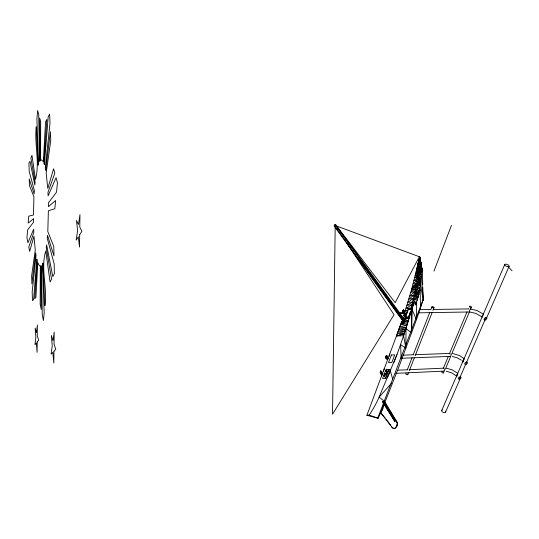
<?xml version="1.0" encoding="UTF-8"?>
<svg xmlns="http://www.w3.org/2000/svg" width="539" height="539" viewBox="0 0 539 539"><rect width="100%" height="100%" fill="white"/><g stroke="black" fill="none" stroke-linecap="round" stroke-linejoin="round"><path stroke-width="0.81" d="M405.88 345.721L406.002 327.685L399.695 327.079L406.979 325.158L410.112 312.856L410.644 313.402L410.509 311.299L411.109 311.913M411.223 311.542L411.237 310.161M335.211 225.504L332.523 414.235L394.036 314.729L346.624 242.658M384.273 403.967L398.577 367.726L416.425 319.688L416.795 294.254L417.287 292.482L415.198 288.904L411.419 290.103L403.731 315.463L404.405 316.38L406.123 316.346L403.873 322.356L402.161 322.389L401.629 321.655L402.761 321.615M386.834 369.289L386.665 373.237L384.139 375.811L385.877 378.331L382.575 378.493L385.836 369.781L389.158 369.633L385.877 378.331L386.503 373.507A1.455 0.984 69 0 0 386.732 372.543L385.924 371.034L386.618 369.181M359.958 259.859L403.691 320.038M418.83 264.265C416.721 264.892 418.823 262.614 418.864 263.995L415.906 284.929L418.311 288.426L415.697 286.115L411.419 290.103L417.86 264.474L418.803 264.447L417.887 264.373L418.843 264.164L419.409 261.024L418.978 259.643L418.823 260.303L419.254 260.31M422.394 271.562L419.948 257.514L422.414 271.777L422.731 284.693M410.112 312.856L409.222 317.943L408.912 317.599L410.085 312.842M421.997 271.501L418.756 264.831L419.955 257.649L420.016 258.417M409.141 315.537L408.946 317.107L412.052 308.86L408.609 308.914L405.517 317.175L408.946 317.107L409.088 315.638M419.47 258.316L418.965 263.618M404.499 311.697L404.014 312.997M404.338 312.492L404.56 311.69M408.946 317.107L409.135 315.659M419.928 257.938L422.414 271.777M404.176 319.128L408.912 317.599L408.447 320.429L404.237 321.062M418.001 263.874L418.904 263.874L417.988 263.928M418.075 263.571L418.379 262.244L419.046 262.25M419.14 261.381L418.574 261.408L418.931 259.838L419.74 259.077L419.504 257.986M418.776 260.519L419.248 260.377M418.951 259.764L419.322 259.758M419.005 259.528L419.376 259.205L419.052 259.313M419.497 257.393L419.625 256.84L336.565 226.003M419.477 257.487L419.403 258.942M335.75 224.581L334.955 224.655L403.031 318.549L404.331 318.69L404.823 320.018L404.216 320.759L403.024 321.049L402.363 320.355L334.456 226.319M418.426 262.048L419.072 262.055M419.221 260.654L418.736 260.701L418.453 261.92L419.086 261.92M418.587 261.348L419.133 261.482M419.174 261.058L418.608 261.26L419.147 261.354M406.002 327.685L405.523 329.753L398.954 329.113L406.15 327.806L406.817 324.997L400.605 324.586L396.461 335.945L403.563 335.75L416.795 294.254L415.198 288.904L410.785 292.347L414.707 291.687L415.906 284.929L418.567 287.334L416.095 283.73L413.103 283.858L416.593 280.59L419.443 283.393L416.997 278.05L414.734 277.518L417.314 275.833L420.454 279.081L417.631 273.603L415.684 273.657L417.826 272.202L420.939 274.62M404.823 320.018L404.331 318.69M416.108 318.933L411.958 309.191L411.574 332.785L411.897 309.373L411.257 308.092L414.707 291.687L409.687 296.241L414.06 295.022L416.027 296.632L414.707 291.687L416.411 295.446L415.198 288.904L417.866 290.204L415.697 286.115L411.836 288.547L415.906 284.929L412.261 286.984L416.095 283.73L418.87 286.007L416.593 280.59L413.918 280.691L416.997 278.05L419.679 282.274L417.314 275.833L415.205 275.591L417.631 273.603L421.013 277.073L417.826 272.202L416.027 272.249L417.988 271.077L421.39 272.902M417.833 293.007L417.954 292.488L418.83 294.058L418.446 290.4L419.046 294.22L418.911 294.786L418.042 293.209L418.405 296.928M417.866 264.44L418.796 264.514L417.84 264.555M417.961 264.056L418.857 264.063M416.869 296.639L417.031 296.005L418.19 297.508L418.055 298.027L417.732 297.595L417.354 300.755M382.373 373.783L380.777 373.857L381.417 373.911L381.814 373.123M388.558 358.516L387.231 358.563L387.474 357.903L387.184 358.523M381.43 373.871L381.753 373.123M381.167 373.999L381.774 373.136A1.516 0.755 86.2 0 0 381.376 371.182A1.516 0.755 86.2 0 0 380.399 371.614A1.516 0.755 86.2 0 0 380.628 373.642L380.803 373.857A1.516 0.755 86.2 0 0 381.686 373.473M403.374 310.06L402.929 310.929L403.145 310.316M387.413 357.903L387.332 358.287A1.529 0.775 86.7 0 1 386.018 357.984A1.529 0.775 86.7 0 1 386.618 355.794A1.529 0.775 86.7 0 1 387.42 357.957A1.543 0.782 86.7 0 0 386.989 355.962A1.543 0.782 86.7 0 0 385.978 356.441A1.543 0.782 86.7 0 0 386.214 358.502L386.706 358.826M402.916 310.922L403.01 310.565A1.597 0.842 88.5 0 1 404.418 310.882A1.597 0.842 88.5 0 1 403.596 313.098L398.577 313.098M404.371 312.485L404.466 312.135M421.559 275.106L419.948 280.88L420.501 307.991L416.425 319.688M402.876 321.77L401.73 321.796L366.897 415.279L369.127 415.138A120.702 82.467 -26.1 0 0 378.755 397.937L397.418 353.517L403.563 335.75L408.205 320.166L400.605 324.586L401.629 321.655M406.123 316.346L405.422 315.396L405.173 316.117L405.779 315.376L403.731 315.463M420.501 307.991L423.358 299.004L383.653 402.687C382.34 403.26 384.469 403.34 383.653 402.687C381.922 399.446 382.629 403.529 382.858 401.407M401.932 319.762L402.444 319.89L402.828 318.845M381.666 375.926L382.353 374.073M383.438 371.169L384.368 368.669M389.865 353.914L389.158 356.07A1.529 0.775 86.7 0 1 389.313 356.36M402.161 322.389L402.876 320.483L403.61 321.035M403.65 318.401L404.405 316.38M384.833 373.958L384.139 375.811L386.503 373.507L389.158 369.633L386.739 372.9L385.917 371.061M366.897 415.279L377.724 418.203L383.438 403.253L382.643 401.973M433.956 271.13L451.439 225.41M380.817 412.887L384.684 402.795L385.365 402.754L397.054 422.057A2.055 1.038 83.9 0 1 397.324 424.954L396.839 426.167A7.425 3.733 84.1 0 1 391.954 427.036L380.817 412.887L385.102 418.015M412.045 357.748L407.329 369.808M429.731 312.526L413.197 354.797M431.941 306.873L430.91 309.507L419.416 309.682M407.801 374.497L408.501 372.719M409.283 370.724L414.376 357.755M415.185 355.713L432.116 312.607M434.016 307.782A1.139 0.559 20.7 0 1 432.19 307.513A1.139 0.559 20.7 0 1 432.729 306.684A1.139 0.559 20.7 0 1 434.016 307.782L432.979 310.417M393.969 362.275L396.987 354.622M391.584 427.063A7.425 3.726 84.1 0 0 396.461 426.194L396.947 424.981A2.055 1.038 83.9 0 0 396.677 422.084L384.684 402.795M384.004 404.627L383.202 406.615A474.846 341.948 -8 0 1 378.189 418.17L377.724 418.203M382.151 410.529L383.114 408.198M443.476 368.056L448.381 356.346M449.661 353.288L467.003 311.886M445.423 368.952L450.658 356.508M451.635 354.184L469.328 312.135M470.372 309.649L471.389 307.223A1.125 0.532 21.6 0 0 470.075 306.152A1.125 0.532 21.6 0 0 469.617 306.961A1.125 0.532 21.6 0 0 471.389 307.223M384.9 374.026L384.139 375.811L386.032 373.776L384.172 373.83M387.426 377.758L390.795 369.916M441.764 410.361L504.74 264.528M459.194 379.173A1.502 0.93 -33.9 0 0 461.02 377.415A1.502 0.93 -33.9 0 0 458.851 377.516A1.502 0.93 -33.9 0 0 459.194 379.173L486.01 317.518M445.571 412.167L460.643 377.569M486.434 318.354L509.099 266.327A2.358 0.997 21.1 0 0 506.242 264.211A2.358 0.997 21.1 0 0 505.42 265.747A2.358 0.997 21.1 0 0 509.099 266.327M381.383 373.877L381.74 373.419M404.203 312.782L404.418 312.458L404.075 312.997M381.666 373.439L380.433 371.512M419.355 256.739L395.154 302.689L336.659 226.043M385.304 374.12L385.742 373.763L384.139 375.811L385.594 373.702M386.665 373.237L389.158 369.633M419.551 292.306L419.935 289.901L419.281 287.213M403.105 310.289L403.556 309.959M391.631 383.141L379.106 397.122L384.496 401.407M405.045 318.023L406.958 316.824M406.473 313.698L403.792 315.295L406.601 314.21M404.344 320.139L408.912 317.599M421.181 271.299L418.251 268.927L416.607 269.817L418.116 269.999L420.939 271.494M404.007 313.004L403.59 313.119A1.597 0.842 88.5 0 1 402.963 310.565M404.068 312.997L398.678 313.199L405.234 313.085M408.542 309.44L405.146 311.124L407.484 311.03M421.202 271.151L418.318 268.409L416.762 269.163L418.251 268.927M407.053 312.64L404.21 314.028L407.012 312.815M394.871 421.363L394.508 421.08L395.154 421.033M384.28 404.27L383.916 403.981L384.55 403.947M402.599 317.956L403.219 317.808A1.307 0.889 -34.2 0 1 403.9 318.098M421.208 271.056L418.358 268.085L416.896 268.584L418.318 268.409M421.363 271.13L418.392 267.775L416.984 268.206L418.358 268.085M400.605 324.586L407.551 322.551M421.377 271.036L418.439 267.418L417.085 267.789L418.392 267.775M421.397 270.861L418.527 266.711L417.274 266.98L418.48 267.108L417.193 267.324L418.439 267.418M418.635 265.828L417.509 265.97L418.587 266.226L421.1 270.241M417.597 265.606L418.675 265.491L421.983 271.568M417.557 265.767L418.655 265.653L421.121 270.046M396.947 424.981L397.324 424.954M396.461 426.194L396.839 426.167M396.677 422.084L397.054 422.057M417.678 265.242L418.715 265.181M383.856 373.803L386.295 373.689M381.026 373.972L382.602 373.904M395.741 373.332L444.102 371.122M397.917 370.199L407.767 369.761M409.445 369.687L443.819 368.171A1.482 0.815 86.6 0 0 443.456 368.427M386.396 358.718L386.962 358.839M386.658 358.833L388.39 358.698M386.867 358.846L388.221 358.792M401.508 358.273L450.294 356.394M402.869 355.167L413.642 354.763M415.293 354.702L450.004 353.409M411.257 308.092L406.083 308.214L412.005 304.879L413.042 305.829L412.611 302.062L407.908 302.278L413.406 298.343L415.03 299.704L414.06 295.022L408.798 299.266L413.406 298.343L413.898 303.194L412.611 302.062L406.992 305.249L412.005 304.879L411.897 309.373L408.421 309.426M403.974 315.787L405.692 315.753M404.802 312.991L403.179 312.815M418.466 312.842L468.101 311.993M433.093 309.474L468.243 308.921M417.449 266.226L418.587 266.226L417.361 266.603L418.527 266.711M418.176 263.133L418.951 263.133M418.102 263.463L418.918 263.463M417.826 264.622L418.783 264.629M417.806 264.703L418.776 264.71M417.779 264.824L418.756 264.831M418.931 259.838L419.302 259.906M418.884 260.047L419.288 259.993M418.864 260.135L419.275 260.135M418.843 260.236L419.261 260.236M418.79 260.472L419.234 260.519M418.749 260.627L419.227 260.573M418.702 260.836L419.201 260.809M419.187 260.937L418.655 261.051L419.18 260.984M418.635 261.146L419.16 261.206M419.12 261.61L418.513 261.658L419.099 261.799M418.331 262.439L419.025 262.446M418.298 262.608L419.012 262.608M418.271 262.702L418.998 262.709M418.251 262.81L418.992 262.81M418.224 262.904L418.978 262.911M418.203 263.012L418.965 263.019M418.149 263.248L418.931 263.335M418.021 263.807L418.904 263.874M446.366 368.265L451.891 369.714L457.766 373.345M470.143 308.935L477.089 310.552L483.335 314.136M469.853 312L475.91 313.415L481.354 316.541M446.245 371.203L451.904 372.954L455.886 375.616M404.769 319.283L403.347 318.441M452.74 353.53L459.491 355.572L464.133 358.603M452.295 356.474L457.032 357.734L461.337 360.167M422.239 271.164L420.824 270.571L419.625 256.84L422.333 271.353M369.127 415.138L378.189 418.17M410.192 308.153L412.052 308.86M403.644 313.119L403.239 312.815M407.538 308.274L408.609 308.914M405.22 347.736L400.645 344.637L401.117 358.388M419.483 291.66L419.807 290.251L419.349 288.325M405.914 328.554L410.893 332.455M421.505 272.801L418.116 269.999L416.31 271.083L417.988 271.077L421.047 274.526M508.122 266.69L512.05 270.827M415.198 288.904L417.543 291.478M418.197 288.924L415.697 286.115L418.028 289.564M386.079 419.308L390.485 425.103M404.162 318.529L404.863 319.499M403.927 318.428L404.365 319.027M404.452 319.149L404.883 319.748M335.501 224.541L404.082 318.994L403.307 321.076L335.191 226.838M403.785 320.159L404.216 320.759M403.489 320.328L403.92 320.927M403.441 321.756L403.873 322.356M419.241 284.329L416.593 280.59L418.951 285.683M420.15 280.165L417.314 275.833L419.78 281.776M384.314 403.751L394.919 420.844L394.689 421.417L384.098 404.317M383.546 402.97L394.804 421.134M419.099 285.016L416.593 280.59L419.025 285.353M386.753 355.753A1.543 0.802 85.7 0 0 385.978 356.461A1.543 0.802 85.7 0 0 386.106 358.172L386.274 358.502M405.422 315.396L405.624 315.814M419.868 281.331L417.314 275.833L419.948 280.88L423.209 300.459L422.805 287.179M385.365 402.754L385.897 404.311M390.364 370.926L392.594 378.924M403.563 335.75L405.88 348.174M422.212 271.42L419.625 256.84L423.297 299.004M417.961 293.802L418.345 296.167M419.928 257.379L422.118 270.996L419.841 257.13L421.336 270.591L419.659 256.881L419.874 258.996M421.774 270.74L419.841 257.13L421.565 270.652M445.396 411.156A2.109 1.193 24.5 0 1 445.369 412.416L445.046 412.578A2.109 1.193 24.5 0 1 442.243 411.735A2.109 1.193 24.5 0 1 442.29 409.957M463.055 362.04A1.516 0.997 -31.4 0 1 463.762 360.396M456.877 376.943A1.496 0.977 -30.7 0 1 457.382 375.164M468.452 309.029A1.543 0.896 89.3 0 1 468.674 308.914M469.637 309.824A1.543 0.896 89.3 0 1 469.55 311.36A1.543 0.896 89.3 0 1 468.735 311.98M482.169 317.276A1.577 0.923 -41.5 0 1 482.028 316.252A1.577 0.923 -41.5 0 1 483.106 315.113M463.237 361.73A1.516 0.862 -39.6 0 1 462.839 360.719A1.516 0.862 -39.6 0 1 464.207 359.486M449.479 353.955A1.502 0.835 87.2 0 1 449.816 353.503M450.921 354.366A1.502 0.835 87.2 0 1 450.84 355.848A1.502 0.835 87.2 0 1 450.078 356.38M456.877 376.444A1.496 0.849 -39 0 1 456.479 375.461A1.496 0.849 -39 0 1 457.827 374.248M444.601 368.791A1.482 0.815 86.6 0 1 444.688 370.441A1.482 0.815 86.6 0 1 443.887 371.101M443.55 372.159A1.071 0.573 23 0 1 443.462 373.028A1.071 0.573 23 0 1 441.987 372.476A1.071 0.573 23 0 1 442.337 371.701M407.74 373.999A1.078 0.6 22 0 1 407.369 374.72A1.078 0.6 22 0 1 406.008 374.201A1.078 0.6 22 0 1 406.143 373.392M336.107 225.774A1.132 0.862 -35.8 0 1 335.716 226.198M335.46 226.346A1.132 0.862 -35.8 0 1 334.193 225.962A1.132 0.862 -35.8 0 1 334.955 224.655M402.748 319.843A1.307 0.889 -34.2 0 1 402.444 319.89M386.119 358.172A1.543 0.755 87.7 0 1 386.039 356.461A1.543 0.755 87.7 0 1 386.78 355.753M33.458 218.874L33.452 222.364L27.61 229.924L26.95 237.793L27.927 242.718L33.688 229.23L33.802 232.552L28.783 247.017L29.652 251.383L33.97 236.197L35.278 250.136L31.633 275.907L31.902 283.912L35.668 252.959L36.025 255.553L32.178 291.956L32.475 300.647L33.627 299.59L36.854 259.077L37.292 260.876L34.752 298.566L35.891 297.521L37.797 262.668L39.495 265.868L40.31 265.848L40.169 304.158L41.207 309.379L40.883 265.842L41.409 265.828L42.258 314.688L43.41 320.503L44.205 312.714L42.392 264.036L42.884 263.099L44.919 305.647C47.708 287.449 40.31 268.846 45.761 250.979L50.087 281.985L51.555 279.114L46.26 247.563L46.644 244.895L52.815 276.655L54.392 273.569L54.169 263.908L47.237 238.225L47.486 235.314L53.981 255.836L53.765 246.485L47.803 231.548L48.382 210.769L54.816 208.734L55.652 200.515L48.382 206.626L48.389 202.873L56.501 192.194L57.451 182.809L56.056 177.729L48.119 195.866L47.978 192.356L54.823 173.214L53.604 168.774L47.803 188.461L46.159 173.127L50.781 140.335L50.396 131.705L45.707 170.351L45.296 167.831L50.012 123.114L49.608 114.1L48.18 116.855L44.366 164.752L43.888 163.216L46.853 119.409L45.552 121.922L43.349 161.747L41.523 159.8L40.6 160.555L40.674 121.592L39.691 118.001L40.054 160.999L39.569 161.397L38.72 114.457L37.629 110.488L36.901 119.22L38.613 163.984L38.154 165.237L36.268 126.726C34.173 144.284 40.075 162.003 35.493 179.339L31.956 155.347L30.891 158.17L35.116 182.371L34.799 185.012L30.029 161.377L28.917 162.98L29.214 171.429L34.381 190.59L34.132 193.925L29.194 178.928L29.456 185.591L33.923 196.782L33.458 215L28.762 216.159L28.183 223.072L33.458 218.874M416.256 303.039C415.724 306.078 415.596 305.418 416 302.891C414.457 309.002 415.151 298.256 416.256 303.039M37.198 341.955L37.083 352.371L36.329 343.006L34.954 344.69L35.87 337.279L35.129 328.089L36.436 332.644L37.38 325.057L37.265 335.507L38.619 340.217L37.198 341.955M53.954 351.233L53.812 362.983L52.849 352.351L51.097 354.13L52.263 345.849L51.32 335.44L52.99 340.661L54.19 332.159L54.041 343.956L55.773 349.38L53.954 351.233M79.678 234.721L79.496 247.098L78.323 236.81L76.181 240.118L77.603 230.524L76.457 220.458L78.499 224.507L79.967 214.643L79.785 227.06L81.915 231.278L79.678 234.721M415.273 303.214L415.353 303.962L415.751 302.278L415.273 303.214M405.402 329.666L404.883 331.714L398.213 331.135L405.402 329.666M417.604 297.413L417.301 298.606L417.065 296.686L417.604 297.413M404.802 331.66L404.243 333.675L397.432 333.277L404.843 331.647M391.368 354.985L388.491 362.686L391.819 362.552L394.716 354.864L391.368 354.985M404.196 333.648L396.461 335.945L404.203 333.641M465.945 364.384A1.523 0.95 -34.5 0 0 467.36 362.417A1.523 0.95 -34.5 0 0 465.016 363.023A1.523 0.95 -34.5 0 0 465.945 364.384M485.282 319.964A1.583 1.011 -36.7 0 0 486.771 317.869A1.583 1.011 -36.7 0 0 484.359 318.468A1.583 1.011 -36.7 0 0 485.282 319.964M402.983 310.727A1.59 0.815 89.4 0 0 403.071 312.485A1.59 0.862 87.5 0 1 402.923 310.727A1.59 0.862 87.5 0 1 403.751 309.912A1.59 0.815 89.4 0 0 402.983 310.727M380.716 371.007A1.529 0.782 85.1 0 0 380.487 373.311A1.529 0.741 87.2 0 1 380.77 371.007"/></g></svg>
